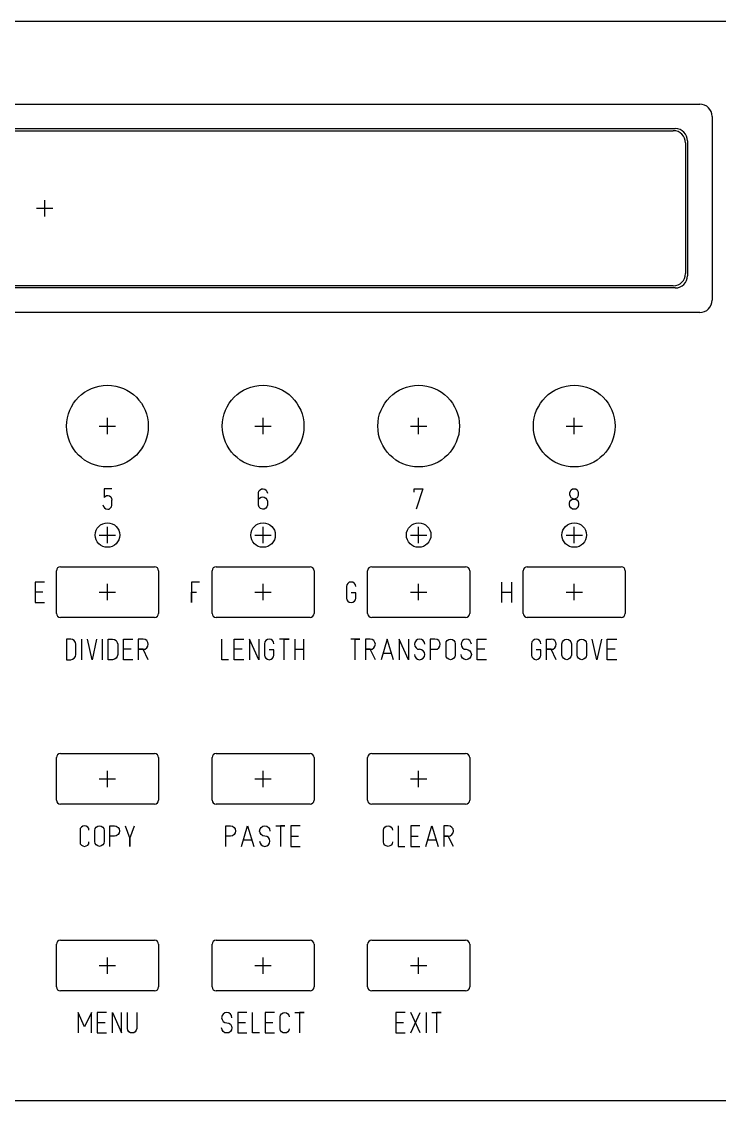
# Model space of a CAD drawing. Header units: inches. Extents: x 0 to 19, y 0 to 5.2.
# Drawn here: x 6.84 to 10.2, y 0 to 5.2 of the extents above; entities that cross this region are included whole.
import ezdxf

# ---------------------------------------------------------------- set-up
doc = ezdxf.new("R2010")
doc.units = ezdxf.units.IN
doc.header["$MEASUREMENT"] = 0
doc.layers.add('Contour', color=7, linetype='CONTINUOUS')
doc.layers.add('Gravure', color=7, linetype='CONTINUOUS')

msp = doc.modelspace()

# ---------------------------------------------------------------- linework, layer by layer
at = {"layer": 'Contour', "color": 7, "linetype": 'CONTINUOUS'}
for p, q in [((19, 5.2), (0, 5.2)), ((3.79035, 4.80197), (10.10531, 4.80197)), ((10.16437, 4.74291), (10.16437, 3.85709)), ((3.90846, 4.68386), (9.9872, 4.68386)), ((3.91831, 4.67402), (9.97736, 4.67402)), ((10.03642, 4.61496), (10.03642, 3.98504)), ((10.04626, 4.6248), (10.04626, 3.9752)), ((6.94783, 4.26063), (6.94783, 4.33937)), ((6.94783, 4.26063), (6.94783, 4.33937)), ((6.90846, 4.3), (6.9872, 4.3)), ((6.90846, 4.3), (6.9872, 4.3)), ((9.9872, 3.91614), (3.90846, 3.91614)), ((9.97736, 3.92598), (3.91831, 3.92598)), ((10.10531, 3.79803), (3.79035, 3.79803)), ((7.25, 3.21063), (7.25, 3.28937)), ((8, 3.21063), (8, 3.28937)), ((8.75, 3.21063), (8.75, 3.28937)), ((9.5, 3.21063), (9.5, 3.28937)), ((7.21063, 3.25), (7.28937, 3.25)), ((7.96063, 3.25), (8.03937, 3.25)), ((8.71063, 3.25), (8.78937, 3.25)), ((9.46063, 3.25), (9.53937, 3.25)), ((7.25, 2.68563), (7.25, 2.76437)), ((8, 2.68563), (8, 2.76437)), ((8.75, 2.68563), (8.75, 2.76437)), ((9.5, 2.68563), (9.5, 2.76437)), ((7.21063, 2.725), (7.28937, 2.725)), ((7.96063, 2.725), (8.03937, 2.725)), ((8.71063, 2.725), (8.78937, 2.725)), ((9.46063, 2.725), (9.53937, 2.725)), ((7.00394, 2.34764), (7.00394, 2.55236)), ((7.02362, 2.57205), (7.47638, 2.57205)), ((7.49606, 2.55236), (7.49606, 2.34764)), ((7.75394, 2.34764), (7.75394, 2.55236)), ((7.77362, 2.57205), (8.22638, 2.57205)), ((8.24606, 2.55236), (8.24606, 2.34764)), ((8.50394, 2.34764), (8.50394, 2.55236)), ((8.52362, 2.57205), (8.97638, 2.57205)), ((8.99606, 2.55236), (8.99606, 2.34764)), ((9.25394, 2.34764), (9.25394, 2.55236)), ((9.27362, 2.57205), (9.72638, 2.57205)), ((9.74606, 2.55236), (9.74606, 2.34764)), ((7.21063, 2.45), (7.28937, 2.45)), ((7.25, 2.41063), (7.25, 2.48937)), ((7.96063, 2.45), (8.03937, 2.45)), ((8, 2.41063), (8, 2.48937)), ((8.71063, 2.45), (8.78937, 2.45)), ((8.75, 2.41063), (8.75, 2.48937)), ((9.46063, 2.45), (9.53937, 2.45)), ((9.5, 2.41063), (9.5, 2.48937)), ((7.47638, 2.32795), (7.02362, 2.32795)), ((8.22638, 2.32795), (7.77362, 2.32795)), ((8.97638, 2.32795), (8.52362, 2.32795)), ((9.72638, 2.32795), (9.27362, 2.32795)), ((7.02362, 1.67205), (7.47638, 1.67205)), ((7.77362, 1.67205), (8.22638, 1.67205)), ((8.52362, 1.67205), (8.97638, 1.67205)), ((7.00394, 1.44764), (7.00394, 1.65236)), ((7.49606, 1.65236), (7.49606, 1.44764)), ((7.75394, 1.44764), (7.75394, 1.65236)), ((8.24606, 1.65236), (8.24606, 1.44764)), ((8.50394, 1.44764), (8.50394, 1.65236)), ((8.99606, 1.65236), (8.99606, 1.44764)), ((7.25, 1.51063), (7.25, 1.58937)), ((8, 1.51063), (8, 1.58937)), ((8.75, 1.51063), (8.75, 1.58937)), ((7.21063, 1.55), (7.28937, 1.55)), ((7.96063, 1.55), (8.03937, 1.55)), ((8.71063, 1.55), (8.78937, 1.55)), ((7.47638, 1.42795), (7.02362, 1.42795)), ((8.22638, 1.42795), (7.77362, 1.42795)), ((8.97638, 1.42795), (8.52362, 1.42795)), ((7.00394, 0.54764), (7.00394, 0.75236)), ((7.02362, 0.77205), (7.47638, 0.77205)), ((7.49606, 0.75236), (7.49606, 0.54764)), ((7.75394, 0.54764), (7.75394, 0.75236)), ((7.77362, 0.77205), (8.22638, 0.77205)), ((8.24606, 0.75236), (8.24606, 0.54764)), ((8.50394, 0.54764), (8.50394, 0.75236)), ((8.52362, 0.77205), (8.97638, 0.77205)), ((8.99606, 0.75236), (8.99606, 0.54764)), ((7.25, 0.61063), (7.25, 0.68937)), ((8, 0.61063), (8, 0.68937)), ((8.75, 0.61063), (8.75, 0.68937)), ((7.21063, 0.65), (7.28937, 0.65)), ((7.96063, 0.65), (8.03937, 0.65)), ((8.71063, 0.65), (8.78937, 0.65)), ((7.47638, 0.52795), (7.02362, 0.52795)), ((8.22638, 0.52795), (7.77362, 0.52795)), ((8.97638, 0.52795), (8.52362, 0.52795)), ((0, 0), (19, 0))]:
    msp.add_line(p, q, dxfattribs=at)
for centre, radius in [((7.25, 3.25), 0.19685), ((8, 3.25), 0.19685), ((8.75, 3.25), 0.19685), ((9.5, 3.25), 0.19685), ((7.25, 2.725), 0.05906), ((8, 2.725), 0.05906), ((8.75, 2.725), 0.05906), ((9.5, 2.725), 0.05906)]:
    msp.add_circle(centre, radius, dxfattribs=at)
for centre, radius, start, end in [((10.10531, 4.74291), 0.05906, 360, 90), ((9.9872, 4.6248), 0.05906, 360, 90), ((9.97736, 4.61496), 0.05906, 360, 90), ((9.97736, 3.98504), 0.05906, 270, 0), ((9.9872, 3.9752), 0.05906, 270, 0), ((10.10531, 3.85709), 0.05906, 270, 0), ((7.02362, 2.55236), 0.01969, 450, 180), ((7.47638, 2.55236), 0.01969, 360, 90), ((7.77362, 2.55236), 0.01969, 450, 180), ((8.22638, 2.55236), 0.01969, 360, 90), ((8.52362, 2.55236), 0.01969, 450, 180), ((8.97638, 2.55236), 0.01969, 360, 90), ((9.27362, 2.55236), 0.01969, 450, 180), ((9.72638, 2.55236), 0.01969, 360, 90), ((7.02362, 2.34764), 0.01969, 180, -90), ((7.47638, 2.34764), 0.01969, 270, 0), ((7.77362, 2.34764), 0.01969, 180, -90), ((8.22638, 2.34764), 0.01969, 270, 0), ((8.52362, 2.34764), 0.01969, 180, -90), ((8.97638, 2.34764), 0.01969, 270, 0), ((9.27362, 2.34764), 0.01969, 180, -90), ((9.72638, 2.34764), 0.01969, 270, 0), ((7.02362, 1.65236), 0.01969, 450, 180), ((7.47638, 1.65236), 0.01969, 360, 90), ((7.77362, 1.65236), 0.01969, 450, 180), ((8.22638, 1.65236), 0.01969, 360, 90), ((8.52362, 1.65236), 0.01969, 450, 180), ((8.97638, 1.65236), 0.01969, 360, 90), ((7.02362, 1.44764), 0.01969, 180, -90), ((7.47638, 1.44764), 0.01969, 270, 0), ((7.77362, 1.44764), 0.01969, 180, -90), ((8.22638, 1.44764), 0.01969, 270, 0), ((8.52362, 1.44764), 0.01969, 180, -90), ((8.97638, 1.44764), 0.01969, 270, 0), ((7.02362, 0.75236), 0.01969, 450, 180), ((7.47638, 0.75236), 0.01969, 360, 90), ((7.77362, 0.75236), 0.01969, 450, 180), ((8.22638, 0.75236), 0.01969, 360, 90), ((8.52362, 0.75236), 0.01969, 450, 180), ((8.97638, 0.75236), 0.01969, 360, 90), ((7.02362, 0.54764), 0.01969, 180, -90), ((7.47638, 0.54764), 0.01969, 270, 0), ((7.77362, 0.54764), 0.01969, 180, -90), ((8.22638, 0.54764), 0.01969, 270, 0), ((8.52362, 0.54764), 0.01969, 180, -90), ((8.97638, 0.54764), 0.01969, 270, 0)]:
    msp.add_arc(centre, radius, start, end, dxfattribs=at)
at = {"layer": 'Gravure', "color": 255, "linetype": 'CONTINUOUS'}
for p, q in [((7.27067, 2.94803), (7.23327, 2.94803)), ((7.23327, 2.94803), (7.23327, 2.90669)), ((7.23819, 2.91161), (7.24508, 2.91555)), ((7.24508, 2.91555), (7.25295, 2.91555)), ((7.25295, 2.91555), (7.25984, 2.91358)), ((7.25984, 2.91358), (7.26575, 2.90866)), ((7.97835, 2.92835), (7.98031, 2.9372)), ((7.97835, 2.86929), (7.97835, 2.92835)), ((7.98031, 2.9372), (7.98524, 2.94311)), ((7.98524, 2.94311), (7.99213, 2.94803)), ((7.99213, 2.94803), (8.00098, 2.94803)), ((8.00098, 2.94803), (8.00886, 2.94606)), ((8.00886, 2.94606), (8.01476, 2.94114)), ((8.01476, 2.94114), (8.0187, 2.93425)), ((8.0187, 2.93425), (8.02067, 2.92638)), ((8.72835, 2.9313), (8.72835, 2.94803)), ((8.72835, 2.94803), (8.77067, 2.94803)), ((8.77067, 2.94803), (8.73819, 2.84961)), ((9.47933, 2.92835), (9.4813, 2.93622)), ((9.47933, 2.9185), (9.47933, 2.92835)), ((9.4813, 2.91063), (9.47933, 2.9185)), ((9.4813, 2.93622), (9.48524, 2.94311)), ((9.48524, 2.94311), (9.49213, 2.94705)), ((9.49213, 2.94705), (9.49902, 2.94803)), ((9.49902, 2.94803), (9.50689, 2.94705)), ((9.50689, 2.94705), (9.51378, 2.94311)), ((9.51378, 2.94311), (9.51772, 2.93622)), ((9.51772, 2.93622), (9.5187, 2.92835)), ((9.5187, 2.9185), (9.51772, 2.91063)), ((9.5187, 2.92835), (9.5187, 2.9185)), ((7.22835, 2.87126), (7.23031, 2.86339)), ((7.23031, 2.86339), (7.23524, 2.8565)), ((7.23327, 2.90669), (7.23819, 2.91161)), ((7.26476, 2.85551), (7.2687, 2.86142)), ((7.26575, 2.90866), (7.26969, 2.90177)), ((7.2687, 2.86142), (7.27067, 2.86929)), ((7.26969, 2.90177), (7.27067, 2.8939)), ((7.27067, 2.86929), (7.27067, 2.8939)), ((7.97835, 2.89685), (7.98327, 2.90276)), ((7.9813, 2.85945), (7.97835, 2.86929)), ((7.98327, 2.90276), (7.99016, 2.90768)), ((7.99016, 2.90768), (7.99803, 2.90866)), ((7.99803, 2.90866), (8.00591, 2.90768)), ((8.00591, 2.90768), (8.0128, 2.90276)), ((8.0128, 2.90276), (8.01772, 2.89685)), ((8.01772, 2.86142), (8.0128, 2.85453)), ((8.01772, 2.89685), (8.02067, 2.88898)), ((8.02067, 2.86929), (8.01772, 2.86142)), ((8.02067, 2.88898), (8.02067, 2.86929)), ((9.47736, 2.87815), (9.47933, 2.88602)), ((9.47736, 2.87126), (9.47736, 2.87815)), ((9.47933, 2.8624), (9.47736, 2.87126)), ((9.47933, 2.88602), (9.48425, 2.89291)), ((9.48425, 2.85551), (9.47933, 2.8624)), ((9.48524, 2.90472), (9.4813, 2.91063)), ((9.48425, 2.89291), (9.49114, 2.89783)), ((9.49213, 2.90079), (9.48524, 2.90472)), ((9.49114, 2.89783), (9.49902, 2.89882)), ((9.49902, 2.89882), (9.49213, 2.90079)), ((9.50689, 2.90079), (9.49902, 2.89882)), ((9.49902, 2.89882), (9.50787, 2.89783)), ((9.51378, 2.90472), (9.50689, 2.90079)), ((9.50787, 2.89783), (9.51476, 2.89291)), ((9.51772, 2.91063), (9.51378, 2.90472)), ((9.51476, 2.89291), (9.5187, 2.88602)), ((9.5187, 2.8624), (9.51476, 2.85551)), ((9.5187, 2.88602), (9.52067, 2.87815)), ((9.52067, 2.87126), (9.5187, 2.8624)), ((9.52067, 2.87815), (9.52067, 2.87126)), ((7.23524, 2.8565), (7.24213, 2.85157)), ((7.24213, 2.85157), (7.25098, 2.84961)), ((7.25098, 2.84961), (7.25787, 2.85059)), ((7.25787, 2.85059), (7.26476, 2.85551)), ((7.98819, 2.85256), (7.9813, 2.85945)), ((7.99803, 2.84961), (7.98819, 2.85256)), ((8.00591, 2.85059), (7.99803, 2.84961)), ((8.0128, 2.85453), (8.00591, 2.85059)), ((9.49114, 2.85059), (9.48425, 2.85551)), ((9.49902, 2.84961), (9.49114, 2.85059)), ((9.50787, 2.85059), (9.49902, 2.84961)), ((9.51476, 2.85551), (9.50787, 2.85059)), ((7.07283, 2.22362), (7.05217, 2.22362)), ((7.05217, 2.22362), (7.05217, 2.12421)), ((7.08169, 2.22165), (7.07283, 2.22362)), ((7.08957, 2.21673), (7.08169, 2.22165)), ((7.09547, 2.20787), (7.08957, 2.21673)), ((7.09744, 2.19902), (7.09547, 2.20787)), ((7.09744, 2.14882), (7.09744, 2.19902)), ((7.125, 2.22362), (7.125, 2.12421)), ((7.17618, 2.12421), (7.15354, 2.22362)), ((7.19783, 2.22362), (7.17618, 2.12421)), ((7.22638, 2.12421), (7.22638, 2.22362)), ((7.25394, 2.12421), (7.25394, 2.22362)), ((7.25394, 2.22362), (7.27362, 2.22362)), ((7.27362, 2.22362), (7.28346, 2.22165)), ((7.28346, 2.22165), (7.29134, 2.21673)), ((7.29134, 2.21673), (7.29724, 2.20787)), ((7.29724, 2.20787), (7.29921, 2.19902)), ((7.29921, 2.19902), (7.29921, 2.14882)), ((7.32677, 2.12421), (7.32677, 2.22362)), ((7.32677, 2.22362), (7.37205, 2.22362)), ((7.42126, 2.22362), (7.39862, 2.22362)), ((7.39862, 2.22362), (7.39862, 2.12421)), ((7.4311, 2.22165), (7.42126, 2.22362)), ((7.43898, 2.21673), (7.4311, 2.22165)), ((7.4439, 2.20787), (7.43898, 2.21673)), ((7.43898, 2.1813), (7.4439, 2.18917)), ((7.44587, 2.19902), (7.4439, 2.20787)), ((7.4439, 2.18917), (7.44587, 2.19902)), ((7.80118, 2.12421), (7.80118, 2.22362)), ((7.86122, 2.12421), (7.86122, 2.22362)), ((7.86122, 2.22362), (7.9065, 2.22362)), ((7.97933, 2.12421), (7.93406, 2.22362)), ((7.93406, 2.22362), (7.93406, 2.12421)), ((7.97933, 2.22362), (7.97933, 2.12421)), ((8.00886, 2.20984), (8.00689, 2.20098)), ((8.00689, 2.20098), (8.00689, 2.14685)), ((8.01378, 2.21673), (8.00886, 2.20984)), ((8.02067, 2.22165), (8.01378, 2.21673)), ((8.02953, 2.22362), (8.02067, 2.22165)), ((8.03839, 2.22165), (8.02953, 2.22362)), ((8.04528, 2.21673), (8.03839, 2.22165)), ((8.0502, 2.20984), (8.04528, 2.21673)), ((8.05217, 2.20098), (8.0502, 2.20984)), ((8.125, 2.22362), (8.07972, 2.22362)), ((8.10236, 2.12421), (8.10236, 2.22362)), ((8.10236, 2.22362), (8.125, 2.22362)), ((8.15256, 2.22362), (8.15256, 2.12421)), ((8.19685, 2.12421), (8.19685, 2.22362)), ((8.46654, 2.22362), (8.42224, 2.22362)), ((8.4439, 2.12421), (8.4439, 2.22362)), ((8.4439, 2.22362), (8.46654, 2.22362)), ((8.51575, 2.22362), (8.49409, 2.22362)), ((8.49409, 2.22362), (8.49409, 2.12421)), ((8.52559, 2.22165), (8.51575, 2.22362)), ((8.53346, 2.21673), (8.52559, 2.22165)), ((8.53937, 2.20787), (8.53346, 2.21673)), ((8.53346, 2.1813), (8.53937, 2.18917)), ((8.54134, 2.19902), (8.53937, 2.20787)), ((8.53937, 2.18917), (8.54134, 2.19902)), ((8.59843, 2.22362), (8.5689, 2.12421)), ((8.62894, 2.12421), (8.59843, 2.22362)), ((8.70177, 2.12421), (8.6565, 2.22362)), ((8.6565, 2.22362), (8.6565, 2.12421)), ((8.70177, 2.22362), (8.70177, 2.12421)), ((8.7313, 2.20787), (8.72933, 2.19902)), ((8.72933, 2.19902), (8.7313, 2.18917)), ((8.7372, 2.21673), (8.7313, 2.20787)), ((8.7313, 2.18917), (8.7372, 2.1813)), ((8.74508, 2.22165), (8.7372, 2.21673)), ((8.75394, 2.22362), (8.74508, 2.22165)), ((8.76378, 2.22165), (8.75394, 2.22362)), ((8.77165, 2.21673), (8.76378, 2.22165)), ((8.77756, 2.20787), (8.77165, 2.21673)), ((8.77953, 2.19902), (8.77756, 2.20787)), ((8.82874, 2.22362), (8.8061, 2.22362)), ((8.8061, 2.22362), (8.8061, 2.12421)), ((8.83858, 2.22165), (8.82874, 2.22362)), ((8.84646, 2.21673), (8.83858, 2.22165)), ((8.85138, 2.20787), (8.84646, 2.21673)), ((8.84646, 2.1813), (8.85138, 2.18917)), ((8.85335, 2.19902), (8.85138, 2.20787)), ((8.85138, 2.18917), (8.85335, 2.19902)), ((8.88189, 2.20098), (8.88287, 2.20984)), ((8.88189, 2.14685), (8.88189, 2.20098)), ((8.88287, 2.20984), (8.8878, 2.21673)), ((8.8878, 2.21673), (8.89567, 2.22165)), ((8.89567, 2.22165), (8.90354, 2.22362)), ((8.90354, 2.22362), (8.9124, 2.22165)), ((8.9124, 2.22165), (8.91929, 2.21673)), ((8.91929, 2.21673), (8.92421, 2.20984)), ((8.92421, 2.20984), (8.92618, 2.20098)), ((8.92618, 2.20098), (8.92618, 2.14685)), ((8.95669, 2.20787), (8.95472, 2.19902)), ((8.95472, 2.19902), (8.95669, 2.18917)), ((8.96161, 2.21673), (8.95669, 2.20787)), ((8.95669, 2.18917), (8.96161, 2.1813)), ((8.96949, 2.22165), (8.96161, 2.21673)), ((8.97933, 2.22362), (8.96949, 2.22165)), ((8.98819, 2.22165), (8.97933, 2.22362)), ((8.99705, 2.21673), (8.98819, 2.22165)), ((9.00197, 2.20787), (8.99705, 2.21673)), ((9.00394, 2.19902), (9.00197, 2.20787)), ((9.03248, 2.12421), (9.03248, 2.22362)), ((9.03248, 2.22362), (9.07677, 2.22362)), ((9.29626, 2.20984), (9.29429, 2.20098)), ((9.29429, 2.20098), (9.29429, 2.14685)), ((9.30118, 2.21673), (9.29626, 2.20984)), ((9.30807, 2.22165), (9.30118, 2.21673)), ((9.31693, 2.22362), (9.30807, 2.22165)), ((9.3248, 2.22165), (9.31693, 2.22362)), ((9.33268, 2.21673), (9.3248, 2.22165)), ((9.3376, 2.20984), (9.33268, 2.21673)), ((9.33858, 2.20098), (9.3376, 2.20984)), ((9.36614, 2.12421), (9.36614, 2.22362)), ((9.36614, 2.22362), (9.38878, 2.22362)), ((9.39764, 2.22165), (9.38878, 2.22362)), ((9.4065, 2.21673), (9.39764, 2.22165)), ((9.41142, 2.20787), (9.4065, 2.21673)), ((9.4065, 2.1813), (9.41142, 2.18917)), ((9.41339, 2.19902), (9.41142, 2.20787)), ((9.41142, 2.18917), (9.41339, 2.19902)), ((9.44094, 2.20098), (9.44291, 2.20984)), ((9.44094, 2.14685), (9.44094, 2.20098)), ((9.44291, 2.20984), (9.44783, 2.21673)), ((9.44783, 2.21673), (9.45472, 2.22165)), ((9.45472, 2.22165), (9.46358, 2.22362)), ((9.46358, 2.22362), (9.47244, 2.22165)), ((9.47244, 2.22165), (9.47933, 2.21673)), ((9.47933, 2.21673), (9.48425, 2.20984)), ((9.48425, 2.20984), (9.48622, 2.20098)), ((9.48622, 2.20098), (9.48622, 2.14685)), ((9.51378, 2.20098), (9.51575, 2.20984)), ((9.51378, 2.14685), (9.51378, 2.20098)), ((9.51575, 2.20984), (9.52067, 2.21673)), ((9.52067, 2.21673), (9.52756, 2.22165)), ((9.52756, 2.22165), (9.53642, 2.22362)), ((9.53642, 2.22362), (9.54528, 2.22165)), ((9.54528, 2.22165), (9.55217, 2.21673)), ((9.55217, 2.21673), (9.55709, 2.20984)), ((9.55709, 2.20984), (9.55906, 2.20098)), ((9.55906, 2.20098), (9.55906, 2.14685)), ((9.60925, 2.12421), (9.58661, 2.22362)), ((9.63189, 2.22362), (9.60925, 2.12421)), ((9.65945, 2.12421), (9.65945, 2.22362)), ((9.65945, 2.22362), (9.70472, 2.22362)), ((7.08169, 2.12618), (7.08957, 2.13209)), ((7.08957, 2.13209), (7.09547, 2.13996)), ((7.09547, 2.13996), (7.09744, 2.14882)), ((7.29134, 2.13209), (7.28346, 2.12618)), ((7.29724, 2.13996), (7.29134, 2.13209)), ((7.29921, 2.14882), (7.29724, 2.13996)), ((7.36417, 2.17441), (7.32677, 2.17441)), ((7.42126, 2.17441), (7.39862, 2.17441)), ((7.39862, 2.17441), (7.42126, 2.17441)), ((7.42126, 2.17441), (7.4311, 2.17539)), ((7.44587, 2.12421), (7.42126, 2.17441)), ((7.4311, 2.17539), (7.43898, 2.1813)), ((7.89862, 2.17441), (7.86122, 2.17441)), ((8.00689, 2.14685), (8.00886, 2.13799)), ((8.00886, 2.13799), (8.01378, 2.1311)), ((8.05217, 2.17146), (8.02953, 2.17146)), ((8.04528, 2.1311), (8.0502, 2.13799)), ((8.0502, 2.13799), (8.05217, 2.14685)), ((8.05217, 2.14685), (8.05217, 2.17146)), ((8.15256, 2.17441), (8.19685, 2.17441)), ((8.51575, 2.17441), (8.49409, 2.17441)), ((8.49409, 2.17441), (8.51575, 2.17441)), ((8.51575, 2.17441), (8.52559, 2.17539)), ((8.54134, 2.12421), (8.51575, 2.17441)), ((8.52559, 2.17539), (8.53346, 2.1813)), ((8.61909, 2.15374), (8.57874, 2.15374)), ((8.72933, 2.14882), (8.7313, 2.13996)), ((8.7313, 2.13996), (8.7372, 2.13209)), ((8.7372, 2.1813), (8.74508, 2.17539)), ((8.7372, 2.13209), (8.74508, 2.12618)), ((8.74508, 2.17539), (8.75394, 2.17441)), ((8.76378, 2.17244), (8.75394, 2.17441)), ((8.77165, 2.16654), (8.76378, 2.17244)), ((8.76378, 2.12618), (8.77165, 2.13209)), ((8.77756, 2.15866), (8.77165, 2.16654)), ((8.77165, 2.13209), (8.77756, 2.13996)), ((8.77953, 2.14882), (8.77756, 2.15866)), ((8.77756, 2.13996), (8.77953, 2.14882)), ((8.8061, 2.17441), (8.82874, 2.17441)), ((8.82874, 2.17441), (8.83858, 2.17539)), ((8.83858, 2.17539), (8.84646, 2.1813)), ((8.88287, 2.13799), (8.88189, 2.14685)), ((8.8878, 2.1311), (8.88287, 2.13799)), ((8.92421, 2.13799), (8.91929, 2.1311)), ((8.92618, 2.14685), (8.92421, 2.13799)), ((8.95669, 2.13996), (8.95472, 2.14882)), ((8.96161, 2.13209), (8.95669, 2.13996)), ((8.96161, 2.1813), (8.96949, 2.17539)), ((8.96949, 2.12618), (8.96161, 2.13209)), ((8.96949, 2.17539), (8.97933, 2.17441)), ((8.97933, 2.17441), (8.98819, 2.17244)), ((8.98819, 2.17244), (8.99705, 2.16654)), ((8.99705, 2.13209), (8.98819, 2.12618)), ((8.99705, 2.16654), (9.00197, 2.15866)), ((9.00197, 2.13996), (8.99705, 2.13209)), ((9.00197, 2.15866), (9.00394, 2.14882)), ((9.00394, 2.14882), (9.00197, 2.13996)), ((9.0689, 2.17441), (9.03248, 2.17441)), ((9.29429, 2.14685), (9.29626, 2.13799)), ((9.29626, 2.13799), (9.30118, 2.1311)), ((9.33858, 2.17146), (9.31693, 2.17146)), ((9.33268, 2.1311), (9.3376, 2.13799)), ((9.3376, 2.13799), (9.33858, 2.14685)), ((9.33858, 2.14685), (9.33858, 2.17146)), ((9.38878, 2.17441), (9.36614, 2.17441)), ((9.36614, 2.17441), (9.38878, 2.17441)), ((9.38878, 2.17441), (9.39764, 2.17539)), ((9.41339, 2.12421), (9.38878, 2.17441)), ((9.39764, 2.17539), (9.4065, 2.1813)), ((9.44291, 2.13799), (9.44094, 2.14685)), ((9.44783, 2.1311), (9.44291, 2.13799)), ((9.48425, 2.13799), (9.47933, 2.1311)), ((9.48622, 2.14685), (9.48425, 2.13799)), ((9.51575, 2.13799), (9.51378, 2.14685)), ((9.52067, 2.1311), (9.51575, 2.13799)), ((9.55709, 2.13799), (9.55217, 2.1311)), ((9.55906, 2.14685), (9.55709, 2.13799)), ((9.69685, 2.17441), (9.65945, 2.17441)), ((7.05217, 2.12421), (7.07283, 2.12421)), ((7.07283, 2.12421), (7.08169, 2.12618)), ((7.27362, 2.12421), (7.25394, 2.12421)), ((7.28346, 2.12618), (7.27362, 2.12421)), ((7.37205, 2.12421), (7.32677, 2.12421)), ((7.83366, 2.12421), (7.80118, 2.12421)), ((7.9065, 2.12421), (7.86122, 2.12421)), ((8.01378, 2.1311), (8.02067, 2.12618)), ((8.02067, 2.12618), (8.02953, 2.12421)), ((8.02953, 2.12421), (8.03839, 2.12618)), ((8.03839, 2.12618), (8.04528, 2.1311)), ((8.74508, 2.12618), (8.75394, 2.12421)), ((8.75394, 2.12421), (8.76378, 2.12618)), ((8.89567, 2.12618), (8.8878, 2.1311)), ((8.90354, 2.12421), (8.89567, 2.12618)), ((8.9124, 2.12618), (8.90354, 2.12421)), ((8.91929, 2.1311), (8.9124, 2.12618)), ((8.97933, 2.12421), (8.96949, 2.12618)), ((8.98819, 2.12618), (8.97933, 2.12421)), ((9.07677, 2.12421), (9.03248, 2.12421)), ((9.30118, 2.1311), (9.30807, 2.12618)), ((9.30807, 2.12618), (9.31693, 2.12421)), ((9.31693, 2.12421), (9.3248, 2.12618)), ((9.3248, 2.12618), (9.33268, 2.1311)), ((9.45472, 2.12618), (9.44783, 2.1311)), ((9.46358, 2.12421), (9.45472, 2.12618)), ((9.47244, 2.12618), (9.46358, 2.12421)), ((9.47933, 2.1311), (9.47244, 2.12618)), ((9.52756, 2.12618), (9.52067, 2.1311)), ((9.53642, 2.12421), (9.52756, 2.12618)), ((9.54528, 2.12618), (9.53642, 2.12421)), ((9.55217, 2.1311), (9.54528, 2.12618)), ((9.70472, 2.12421), (9.65945, 2.12421)), ((7.11909, 1.31024), (7.11811, 1.30236)), ((7.11811, 1.30236), (7.11811, 1.24626)), ((7.12402, 1.31713), (7.11909, 1.31024)), ((7.13091, 1.32205), (7.12402, 1.31713)), ((7.13976, 1.32402), (7.13091, 1.32205)), ((7.14764, 1.32205), (7.13976, 1.32402)), ((7.15453, 1.31713), (7.14764, 1.32205)), ((7.15945, 1.31024), (7.15453, 1.31713)), ((7.16043, 1.30236), (7.15945, 1.31024)), ((7.18898, 1.30138), (7.19094, 1.31024)), ((7.18898, 1.24724), (7.18898, 1.30138)), ((7.19094, 1.31024), (7.19587, 1.31713)), ((7.19587, 1.31713), (7.20276, 1.32205)), ((7.20276, 1.32205), (7.21161, 1.32402)), ((7.21161, 1.32402), (7.21949, 1.32205)), ((7.21949, 1.32205), (7.22736, 1.31713)), ((7.22736, 1.31713), (7.23228, 1.31024)), ((7.23228, 1.31024), (7.23327, 1.30138)), ((7.23327, 1.30138), (7.23327, 1.24724)), ((7.26083, 1.22461), (7.26083, 1.32402)), ((7.26083, 1.32402), (7.28346, 1.32402)), ((7.28346, 1.32402), (7.29232, 1.32205)), ((7.29232, 1.32205), (7.30118, 1.31614)), ((7.30118, 1.31614), (7.3061, 1.30827)), ((7.3061, 1.30827), (7.30807, 1.29843)), ((7.33563, 1.32402), (7.35827, 1.26201)), ((7.35827, 1.26201), (7.38091, 1.32402)), ((7.81988, 1.22461), (7.81988, 1.32402)), ((7.81988, 1.32402), (7.84252, 1.32402)), ((7.84252, 1.32402), (7.85236, 1.32205)), ((7.85236, 1.32205), (7.86024, 1.31614)), ((7.86024, 1.31614), (7.86516, 1.30827)), ((7.86516, 1.30827), (7.86713, 1.29843)), ((7.89567, 1.22461), (7.9252, 1.32402)), ((7.9252, 1.32402), (7.95472, 1.22461)), ((7.98327, 1.29843), (7.98524, 1.30827)), ((7.98524, 1.30827), (7.99016, 1.31614)), ((7.99016, 1.31614), (7.99803, 1.32205)), ((7.99803, 1.32205), (8.00787, 1.32402)), ((8.00787, 1.32402), (8.01772, 1.32205)), ((8.01772, 1.32205), (8.02559, 1.31614)), ((8.02559, 1.31614), (8.03051, 1.30827)), ((8.03051, 1.30827), (8.03248, 1.29843)), ((8.06102, 1.32402), (8.10531, 1.32402)), ((8.10531, 1.32402), (8.08366, 1.32402)), ((8.08366, 1.32402), (8.08366, 1.22461)), ((8.17815, 1.32402), (8.13386, 1.32402)), ((8.13386, 1.32402), (8.13386, 1.22461)), ((8.58071, 1.30236), (8.58268, 1.31024)), ((8.58071, 1.24626), (8.58071, 1.30236)), ((8.58268, 1.31024), (8.58661, 1.31713)), ((8.58661, 1.31713), (8.5935, 1.32205)), ((8.5935, 1.32205), (8.60236, 1.32402)), ((8.60236, 1.32402), (8.61024, 1.32205)), ((8.61024, 1.32205), (8.61713, 1.31713)), ((8.61713, 1.31713), (8.62205, 1.31024)), ((8.62205, 1.31024), (8.62402, 1.30236)), ((8.65059, 1.32402), (8.65059, 1.22461)), ((8.75591, 1.32402), (8.71161, 1.32402)), ((8.71161, 1.32402), (8.71161, 1.22461)), ((8.78445, 1.22461), (8.81398, 1.32402)), ((8.81398, 1.32402), (8.8435, 1.22461)), ((8.89272, 1.32402), (8.87106, 1.32402)), ((8.87106, 1.32402), (8.87106, 1.22461)), ((8.90256, 1.32205), (8.89272, 1.32402)), ((8.91043, 1.31614), (8.90256, 1.32205)), ((8.91634, 1.30827), (8.91043, 1.31614)), ((8.91831, 1.29843), (8.91634, 1.30827)), ((7.28346, 1.27382), (7.26083, 1.27382)), ((7.29232, 1.27579), (7.28346, 1.27382)), ((7.30118, 1.28169), (7.29232, 1.27579)), ((7.3061, 1.28957), (7.30118, 1.28169)), ((7.30807, 1.29843), (7.3061, 1.28957)), ((7.35827, 1.26201), (7.35827, 1.22461)), ((7.35827, 1.22461), (7.35827, 1.26201)), ((7.84252, 1.27382), (7.81988, 1.27382)), ((7.85236, 1.27579), (7.84252, 1.27382)), ((7.86024, 1.28169), (7.85236, 1.27579)), ((7.86516, 1.28957), (7.86024, 1.28169)), ((7.86713, 1.29843), (7.86516, 1.28957)), ((7.94488, 1.25413), (7.90551, 1.25413)), ((7.98524, 1.28957), (7.98327, 1.29843)), ((7.98327, 1.24921), (7.98524, 1.23937)), ((7.99016, 1.28169), (7.98524, 1.28957)), ((7.99803, 1.27579), (7.99016, 1.28169)), ((8.00787, 1.27382), (7.99803, 1.27579)), ((8.01772, 1.27185), (8.00787, 1.27382)), ((8.02559, 1.26693), (8.01772, 1.27185)), ((8.03051, 1.25906), (8.02559, 1.26693)), ((8.03248, 1.24921), (8.03051, 1.25906)), ((8.03051, 1.23937), (8.03248, 1.24921)), ((8.13386, 1.27382), (8.17126, 1.27382)), ((8.71161, 1.27382), (8.74803, 1.27382)), ((8.83366, 1.25413), (8.79429, 1.25413)), ((8.89272, 1.27382), (8.87106, 1.27382)), ((8.87106, 1.27382), (8.89272, 1.27382)), ((8.89272, 1.27382), (8.90256, 1.27579)), ((8.91831, 1.22461), (8.89272, 1.27382)), ((8.90256, 1.27579), (8.91043, 1.28169)), ((8.91043, 1.28169), (8.91634, 1.28957)), ((8.91634, 1.28957), (8.91831, 1.29843)), ((7.11811, 1.24626), (7.11909, 1.2374)), ((7.11909, 1.2374), (7.12402, 1.23051)), ((7.12402, 1.23051), (7.13091, 1.22657)), ((7.13091, 1.22657), (7.13976, 1.22461)), ((7.13976, 1.22461), (7.14764, 1.22657)), ((7.14764, 1.22657), (7.15453, 1.23051)), ((7.15453, 1.23051), (7.15945, 1.2374)), ((7.15945, 1.2374), (7.16043, 1.24626)), ((7.19094, 1.23839), (7.18898, 1.24724)), ((7.19587, 1.2315), (7.19094, 1.23839)), ((7.20276, 1.22657), (7.19587, 1.2315)), ((7.21161, 1.22461), (7.20276, 1.22657)), ((7.21949, 1.22657), (7.21161, 1.22461)), ((7.22736, 1.2315), (7.21949, 1.22657)), ((7.23228, 1.23839), (7.22736, 1.2315)), ((7.23327, 1.24724), (7.23228, 1.23839)), ((7.98524, 1.23937), (7.99016, 1.2315)), ((7.99016, 1.2315), (7.99803, 1.22657)), ((7.99803, 1.22657), (8.00787, 1.22461)), ((8.00787, 1.22461), (8.01772, 1.22657)), ((8.01772, 1.22657), (8.02559, 1.2315)), ((8.02559, 1.2315), (8.03051, 1.23937)), ((8.13386, 1.22461), (8.17815, 1.22461)), ((8.58268, 1.2374), (8.58071, 1.24626)), ((8.58661, 1.23051), (8.58268, 1.2374)), ((8.5935, 1.22657), (8.58661, 1.23051)), ((8.60236, 1.22461), (8.5935, 1.22657)), ((8.61024, 1.22657), (8.60236, 1.22461)), ((8.61713, 1.23051), (8.61024, 1.22657)), ((8.62205, 1.2374), (8.61713, 1.23051)), ((8.62402, 1.24626), (8.62205, 1.2374)), ((8.65059, 1.22461), (8.68307, 1.22461)), ((8.71161, 1.22461), (8.75591, 1.22461)), ((7.13976, 0.35453), (7.10827, 0.42343)), ((7.10827, 0.42343), (7.10827, 0.325)), ((7.17224, 0.42343), (7.13976, 0.35453)), ((7.17224, 0.325), (7.17224, 0.42343)), ((7.24508, 0.42343), (7.20079, 0.42343)), ((7.20079, 0.42343), (7.20079, 0.325)), ((7.27362, 0.325), (7.27362, 0.42343)), ((7.27362, 0.42343), (7.31791, 0.325)), ((7.31791, 0.325), (7.31791, 0.42343)), ((7.34646, 0.34665), (7.34646, 0.42343)), ((7.39075, 0.42343), (7.39075, 0.34665)), ((7.80709, 0.41654), (7.80217, 0.40866)), ((7.81496, 0.42146), (7.80709, 0.41654)), ((7.8248, 0.42343), (7.81496, 0.42146)), ((7.83465, 0.42146), (7.8248, 0.42343)), ((7.84252, 0.41654), (7.83465, 0.42146)), ((7.84744, 0.40866), (7.84252, 0.41654)), ((7.92224, 0.42343), (7.87795, 0.42343)), ((7.87795, 0.42343), (7.87795, 0.325)), ((7.9498, 0.325), (7.9498, 0.42343)), ((8.05512, 0.42343), (8.00984, 0.42343)), ((8.00984, 0.42343), (8.00984, 0.325)), ((8.08465, 0.41063), (8.08957, 0.41752)), ((8.08957, 0.41752), (8.09646, 0.42244)), ((8.09646, 0.42244), (8.10433, 0.42343)), ((8.10433, 0.42343), (8.1122, 0.42244)), ((8.1122, 0.42244), (8.11909, 0.41752)), ((8.11909, 0.41752), (8.12402, 0.41063)), ((8.15354, 0.42343), (8.19882, 0.42343)), ((8.19882, 0.42343), (8.17618, 0.42343)), ((8.17618, 0.42343), (8.17618, 0.325)), ((8.68504, 0.42343), (8.63976, 0.42343)), ((8.63976, 0.42343), (8.63976, 0.325)), ((8.7126, 0.325), (8.75787, 0.42343)), ((8.75787, 0.325), (8.7126, 0.42343)), ((8.78543, 0.42343), (8.78543, 0.325)), ((8.81398, 0.42343), (8.85827, 0.42343)), ((8.85827, 0.42343), (8.83563, 0.42343)), ((8.83563, 0.42343), (8.83563, 0.325)), ((7.23819, 0.37421), (7.20079, 0.37421)), ((7.80217, 0.40866), (7.8002, 0.39882)), ((7.8002, 0.39882), (7.80217, 0.38996)), ((7.80217, 0.38996), (7.80709, 0.3811)), ((7.80709, 0.3811), (7.81496, 0.37618)), ((7.81496, 0.37618), (7.8248, 0.37421)), ((7.8248, 0.37421), (7.83465, 0.37224)), ((7.83465, 0.37224), (7.84252, 0.36732)), ((7.84252, 0.36732), (7.84744, 0.35846)), ((7.84941, 0.39882), (7.84744, 0.40866)), ((7.91535, 0.37421), (7.87795, 0.37421)), ((8.04724, 0.37421), (8.00984, 0.37421)), ((8.08268, 0.40276), (8.08465, 0.41063)), ((8.08268, 0.34567), (8.08268, 0.40276)), ((8.12402, 0.41063), (8.12598, 0.40276)), ((8.67717, 0.37421), (8.63976, 0.37421)), ((7.20079, 0.325), (7.24508, 0.325)), ((7.34744, 0.33878), (7.34646, 0.34665)), ((7.35236, 0.33091), (7.34744, 0.33878)), ((7.36024, 0.32598), (7.35236, 0.33091)), ((7.36811, 0.325), (7.36024, 0.32598)), ((7.37697, 0.32598), (7.36811, 0.325)), ((7.38386, 0.33091), (7.37697, 0.32598)), ((7.38878, 0.33878), (7.38386, 0.33091)), ((7.39075, 0.34665), (7.38878, 0.33878)), ((7.80217, 0.33976), (7.8002, 0.34961)), ((7.80709, 0.33189), (7.80217, 0.33976)), ((7.81496, 0.32598), (7.80709, 0.33189)), ((7.8248, 0.325), (7.81496, 0.32598)), ((7.83465, 0.32598), (7.8248, 0.325)), ((7.84252, 0.33189), (7.83465, 0.32598)), ((7.84744, 0.33976), (7.84252, 0.33189)), ((7.84744, 0.35846), (7.84941, 0.34961)), ((7.84941, 0.34961), (7.84744, 0.33976)), ((7.87795, 0.325), (7.92224, 0.325)), ((7.98228, 0.325), (7.9498, 0.325)), ((8.00984, 0.325), (8.05512, 0.325)), ((8.08465, 0.3378), (8.08268, 0.34567)), ((8.08957, 0.33091), (8.08465, 0.3378)), ((8.09646, 0.32598), (8.08957, 0.33091)), ((8.10433, 0.325), (8.09646, 0.32598)), ((8.1122, 0.32598), (8.10433, 0.325)), ((8.11909, 0.33091), (8.1122, 0.32598)), ((8.12402, 0.3378), (8.11909, 0.33091)), ((8.12598, 0.34567), (8.12402, 0.3378)), ((8.63976, 0.325), (8.68504, 0.325))]:
    msp.add_line(p, q, dxfattribs=at)
at = {"layer": 'Gravure', "color": 30, "linetype": 'CONTINUOUS'}
for p, q in [((6.94685, 2.49823), (6.90157, 2.49823)), ((6.90157, 2.49823), (6.90157, 2.3998)), ((7.6939, 2.49823), (7.65453, 2.49823)), ((7.65453, 2.49823), (7.65453, 2.3998)), ((8.41535, 2.49724), (8.40846, 2.49232)), ((8.42421, 2.49823), (8.41535, 2.49724)), ((8.43307, 2.49724), (8.42421, 2.49823)), ((8.43996, 2.49232), (8.43307, 2.49724)), ((9.15157, 2.3998), (9.15157, 2.49823)), ((9.19685, 2.49823), (9.19685, 2.3998)), ((6.93898, 2.44902), (6.90157, 2.44902)), ((7.65453, 2.3998), (7.65453, 2.44902)), ((7.65453, 2.44902), (7.67913, 2.44902)), ((8.40354, 2.48445), (8.40157, 2.47657)), ((8.40157, 2.47657), (8.40157, 2.42146)), ((8.40846, 2.49232), (8.40354, 2.48445)), ((8.44685, 2.44705), (8.42421, 2.44705)), ((8.44488, 2.48445), (8.43996, 2.49232)), ((8.44685, 2.47657), (8.44488, 2.48445)), ((8.44685, 2.42146), (8.44685, 2.44705)), ((9.15157, 2.44902), (9.19685, 2.44902)), ((6.90157, 2.3998), (6.94685, 2.3998)), ((8.40157, 2.42146), (8.40354, 2.41358)), ((8.40354, 2.41358), (8.40846, 2.40571)), ((8.40846, 2.40571), (8.41535, 2.40079)), ((8.41535, 2.40079), (8.42421, 2.3998)), ((8.42421, 2.3998), (8.43307, 2.40079)), ((8.43307, 2.40079), (8.43996, 2.40571)), ((8.43996, 2.40571), (8.44488, 2.41358)), ((8.44488, 2.41358), (8.44685, 2.42146))]:
    msp.add_line(p, q, dxfattribs=at)

doc.saveas('drawing.dxf')
